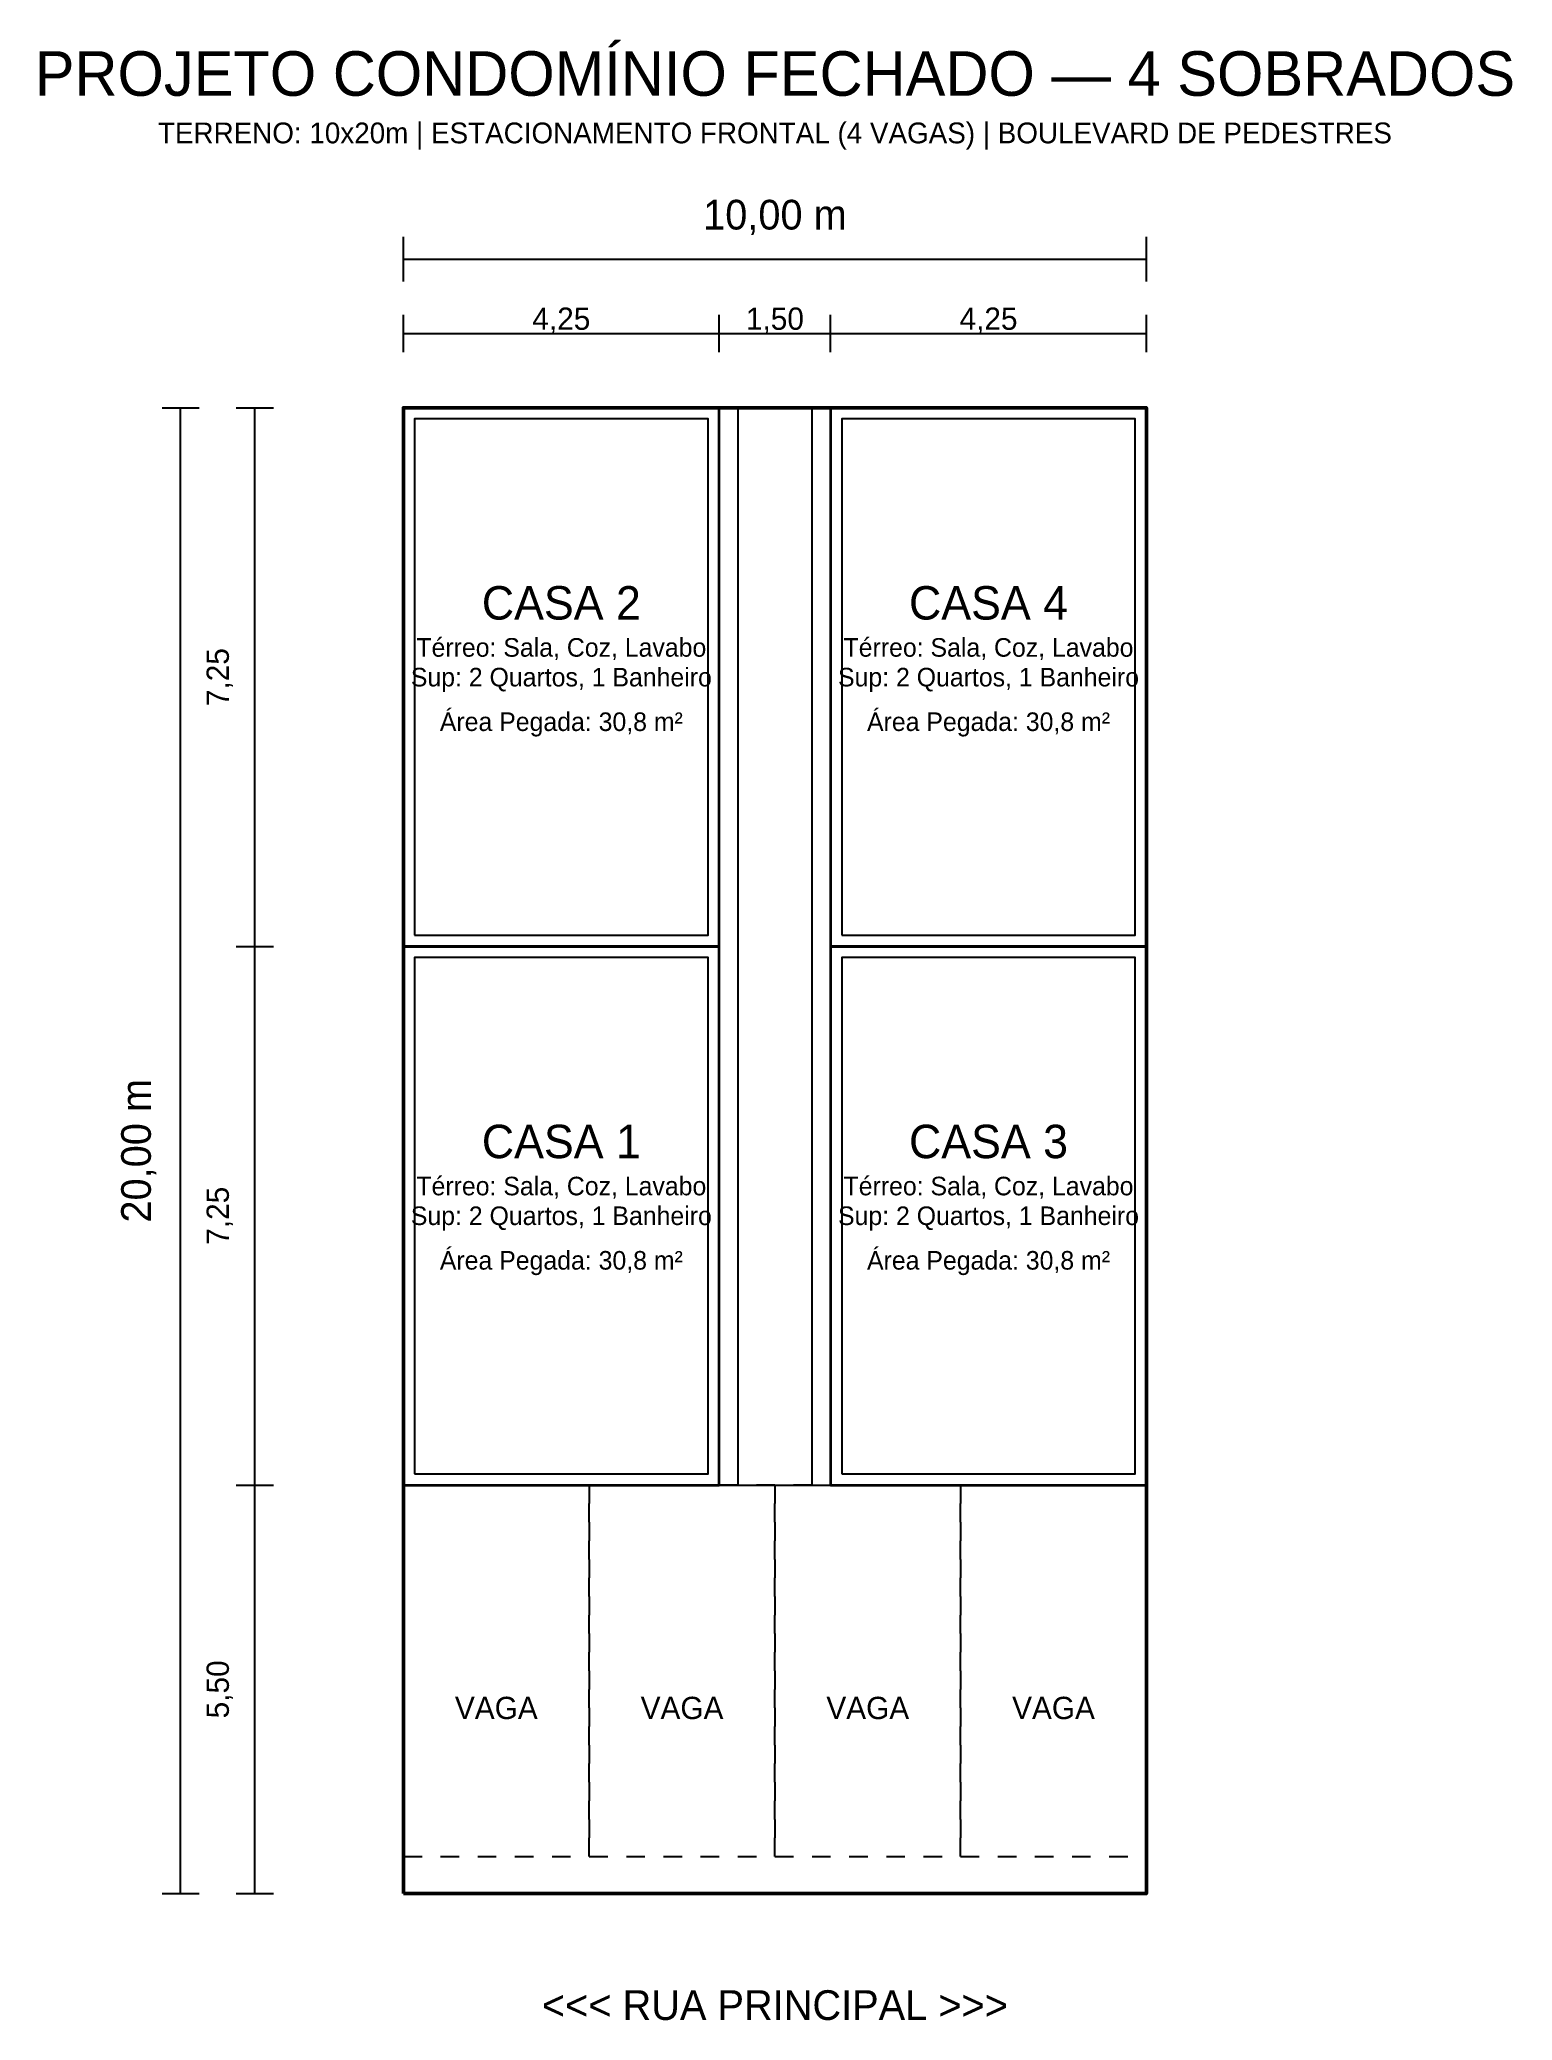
# Model space of a CAD drawing. Header units: metres. Extents: x -4.9 to 14.9, y -1.7 to 25.
import ezdxf
from ezdxf.enums import TextEntityAlignment as Align

# ---------------------------------------------------------------- set-up
doc = ezdxf.new("R2010")
doc.units = ezdxf.units.M
doc.linetypes.add('DASHED', pattern=[0.5, 0.25, -0.25])
for name, color, linetype in [('COTAS', 1, 'CONTINUOUS'), ('PAREDES', 3, 'CONTINUOUS'), ('PISO_EXTERNO', 8, 'CONTINUOUS'), ('TERRENO', 5, 'CONTINUOUS'), ('TEXTOS', 7, 'CONTINUOUS'), ('TITULO', 4, 'CONTINUOUS'), ('VAGAS', 2, 'DASHED')]:
    doc.layers.add(name, color=color, linetype=linetype)

msp = doc.modelspace()

# ---------------------------------------------------------------- linework, layer by layer
at = {"layer": 'COTAS'}
for p, q in [((0, 21.7), (0, 22.3)), ((10, 21.7), (10, 22.3)), ((0, 22), (10, 22)), ((0, 20.75), (0, 21.25)), ((4.25, 20.75), (4.25, 21.25)), ((4.25, 20.75), (4.25, 21.25)), ((5.75, 20.75), (5.75, 21.25)), ((5.75, 20.75), (5.75, 21.25)), ((10, 20.75), (10, 21.25)), ((0, 21), (4.25, 21)), ((4.25, 21), (5.75, 21)), ((5.75, 21), (10, 21)), ((-3.25, 20), (-2.75, 20)), ((-3, 0), (-3, 20)), ((-2.25, 20), (-1.75, 20)), ((-2, 12.75), (-2, 20)), ((-2.25, 12.75), (-1.75, 12.75)), ((-2.25, 12.75), (-1.75, 12.75)), ((-2, 5.5), (-2, 12.75)), ((-2.25, 5.5), (-1.75, 5.5)), ((-2.25, 5.5), (-1.75, 5.5)), ((-2, 0), (-2, 5.5)), ((-3.25, 0), (-2.75, 0)), ((-2.25, 0), (-1.75, 0))]:
    msp.add_line(p, q, dxfattribs=at)
at = {"layer": 'PAREDES', "lineweight": 35}
for points in [[(0, 12.75), (4.25, 12.75), (4.25, 20), (0, 20)], [(5.75, 12.75), (10, 12.75), (10, 20), (5.75, 20)], [(0, 5.5), (4.25, 5.5), (4.25, 12.75), (0, 12.75)], [(5.75, 5.5), (10, 5.5), (10, 12.75), (5.75, 12.75)]]:
    msp.add_lwpolyline(points, close=True, dxfattribs=at)
at = {"layer": 'PAREDES'}
for points in [[(0.15, 12.9), (4.1, 12.9), (4.1, 19.85), (0.15, 19.85)], [(5.9, 12.9), (9.85, 12.9), (9.85, 19.85), (5.9, 19.85)], [(0.15, 5.65), (4.1, 5.65), (4.1, 12.6), (0.15, 12.6)], [(5.9, 5.65), (9.85, 5.65), (9.85, 12.6), (5.9, 12.6)]]:
    msp.add_lwpolyline(points, close=True, dxfattribs=at)
at = {"layer": 'PISO_EXTERNO'}
msp.add_line((0, 5.5), (10, 5.5), dxfattribs=at)
for points in [[(4.25, 5.5), (5.75, 5.5), (5.75, 20), (4.25, 20)], [(4.5, 5.5), (5.5, 5.5), (5.5, 20), (4.5, 20)]]:
    msp.add_lwpolyline(points, close=True, dxfattribs=at)
at = {"layer": 'TERRENO', "lineweight": 50}
msp.add_lwpolyline([(0, 0), (10, 0), (10, 20), (0, 20)], close=True, dxfattribs=at)
at = {"layer": 'VAGAS'}
for points in [[(0, 0.5), (2.5, 0.5), (2.5, 5.5), (0, 5.5)], [(2.5, 0.5), (5, 0.5), (5, 5.5), (2.5, 5.5)], [(5, 0.5), (7.5, 0.5), (7.5, 5.5), (5, 5.5)], [(7.5, 0.5), (10, 0.5), (10, 5.5), (7.5, 5.5)]]:
    msp.add_lwpolyline(points, close=True, dxfattribs=at)

# ---------------------------------------------------------------- texts
at = {"layer": 'COTAS'}
for s, height, p in [('10,00 m', 0.4, (5, 22.6)), ('4,25', 0.3, (2.125, 21.2)), ('1,50', 0.3, (5, 21.2)), ('4,25', 0.3, (7.875, 21.2))]:
    msp.add_text(s, height=height, dxfattribs=at).set_placement(p, align=Align.MIDDLE_CENTER)
for s, height, p in [('7,25', 0.3, (-2.5, 16.375)), ('20,00 m', 0.4, (-3.6, 10)), ('7,25', 0.3, (-2.5, 9.125)), ('5,50', 0.3, (-2.5, 2.75))]:
    msp.add_text(s, height=height, rotation=90, dxfattribs=at).set_placement(p, align=Align.MIDDLE_CENTER)
at = {"layer": 'TEXTOS'}
for s, height, p in [('CASA 2', 0.45, (2.125, 17.375)), ('CASA 4', 0.45, (7.875, 17.375)), ('Térreo: Sala, Coz, Lavabo', 0.25, (2.125, 16.775)), ('Térreo: Sala, Coz, Lavabo', 0.25, (7.875, 16.775)), ('Sup: 2 Quartos, 1 Banheiro', 0.25, (2.125, 16.375)), ('Sup: 2 Quartos, 1 Banheiro', 0.25, (7.875, 16.375)), ('Área Pegada: 30,8 m²', 0.25, (2.125, 15.775)), ('Área Pegada: 30,8 m²', 0.25, (7.875, 15.775)), ('CASA 1', 0.45, (2.125, 10.125)), ('CASA 3', 0.45, (7.875, 10.125)), ('Térreo: Sala, Coz, Lavabo', 0.25, (2.125, 9.525)), ('Térreo: Sala, Coz, Lavabo', 0.25, (7.875, 9.525)), ('Sup: 2 Quartos, 1 Banheiro', 0.25, (2.125, 9.125)), ('Sup: 2 Quartos, 1 Banheiro', 0.25, (7.875, 9.125)), ('Área Pegada: 30,8 m²', 0.25, (2.125, 8.525)), ('Área Pegada: 30,8 m²', 0.25, (7.875, 8.525)), ('VAGA', 0.3, (1.25, 2.5)), ('VAGA', 0.3, (3.75, 2.5)), ('VAGA', 0.3, (6.25, 2.5)), ('VAGA', 0.3, (8.75, 2.5)), ('<<< RUA PRINCIPAL >>>', 0.4, (5, -1.5))]:
    msp.add_text(s, height=height, dxfattribs=at).set_placement(p, align=Align.MIDDLE_CENTER)
at = {"layer": 'TITULO'}
for s, height, p in [('PROJETO CONDOMÍNIO FECHADO — 4 SOBRADOS', 0.6, (5, 24.5)), ('TERRENO: 10x20m | ESTACIONAMENTO FRONTAL (4 VAGAS) | BOULEVARD DE PEDESTRES', 0.28, (5, 23.7))]:
    msp.add_text(s, height=height, dxfattribs=at).set_placement(p, align=Align.MIDDLE_CENTER)

doc.saveas('drawing.dxf')
